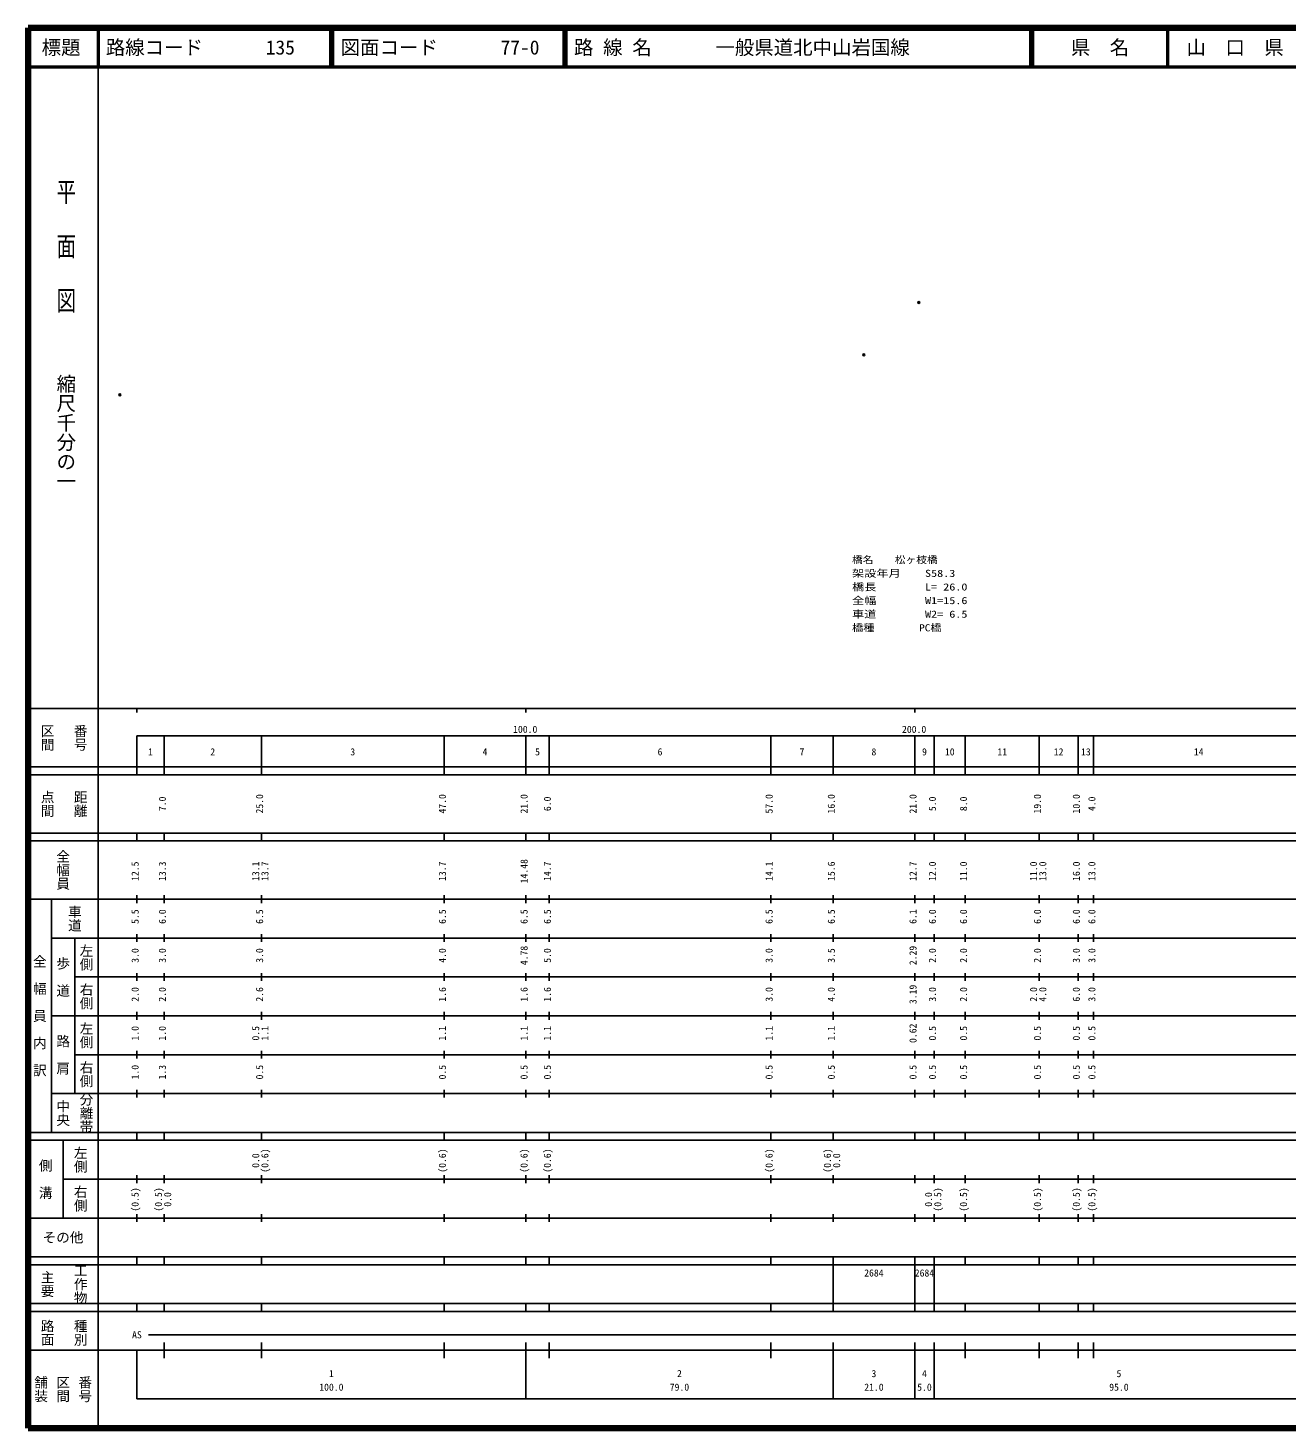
# Model space of a CAD drawing. Units: millimetres on the paper. Extents: x 40 to 680, y 20 to 380.
# Drawn here: x 40 to 363.7, y 20 to 380 of the extents above; entities that cross this region are included whole.
import ezdxf
from ezdxf.enums import TextEntityAlignment as Align

# ---------------------------------------------------------------- set-up
doc = ezdxf.new("R2010")
doc.units = ezdxf.units.MM
doc.header["$PDMODE"] = 32
doc.header["$PDSIZE"] = 0.5
for name, color, linetype in [('M-OTRS', 6, 'Continuous'), ('M-STR-HTXT', 7, 'Continuous'), ('M-TTL-TXT', 7, 'Continuous')]:
    doc.layers.add(name, color=color, linetype=linetype)
for name, color, linetype, lineweight in [('M-TTL', 2, 'Continuous', 140), ('M-TTL-BAND', 7, 'Continuous', 25), ('M-TTL-LINE', 7, 'Continuous', 50)]:
    doc.layers.add(name, color=color, linetype=linetype, lineweight=lineweight)
doc.styles.add('@ＭＳ ゴシック', font='')
doc.styles.add('ＭＳ ゴシック', font='')
doc.styles.get('@ＭＳ ゴシック').set_extended_font_data('@MS Gothic')
doc.styles.get('ＭＳ ゴシック').set_extended_font_data('MS Gothic')

msp = doc.modelspace()

# ---------------------------------------------------------------- linework, layer by layer
at = {"layer": 'M-OTRS'}
for p in [(269.024, 309.408), (254.884, 295.976), (63.617, 285.698)]:
    msp.add_point(p, dxfattribs=at)
at = {"layer": 'M-TTL'}
for p, q in [((40, 380), (40, 20)), ((680, 380), (40, 380)), ((40, 20), (680, 20))]:
    msp.add_line(p, q, dxfattribs=at)
at = {"layer": 'M-TTL-BAND'}
for p, q in [((58, 370), (58, 20)), ((40, 205), (579, 205)), ((68, 205), (68, 204)), ((168, 205), (168, 204)), ((268, 205), (268, 204)), ((68, 198), (579, 198)), ((68, 198), (68, 188)), ((75, 188), (75, 198)), ((100, 188), (100, 198)), ((147, 188), (147, 198)), ((168, 188), (168, 198)), ((174, 188), (174, 198)), ((231, 188), (231, 198)), ((247, 188), (247, 198)), ((268, 188), (268, 198)), ((273, 188), (273, 198)), ((281, 188), (281, 198)), ((300, 188), (300, 198)), ((310, 188), (310, 198)), ((314, 188), (314, 198)), ((40, 190), (579, 190)), ((40, 188), (579, 188)), ((40, 173), (579, 173)), ((68, 171), (68, 173)), ((75, 171), (75, 173)), ((100, 171), (100, 173)), ((147, 171), (147, 173)), ((168, 171), (168, 173)), ((174, 171), (174, 173)), ((231, 171), (231, 173)), ((247, 171), (247, 173)), ((268, 171), (268, 173)), ((273, 171), (273, 173)), ((281, 171), (281, 173)), ((300, 171), (300, 173)), ((310, 171), (310, 173)), ((314, 171), (314, 173)), ((40, 171), (579, 171)), ((40, 156), (579, 156)), ((46, 96), (46, 156)), ((68, 155), (68, 157)), ((75, 155), (75, 157)), ((100, 155), (100, 157)), ((147, 155), (147, 157)), ((168, 155), (168, 157)), ((174, 155), (174, 157)), ((231, 155), (231, 157)), ((247, 155), (247, 157)), ((268, 155), (268, 157)), ((273, 155), (273, 157)), ((281, 155), (281, 157)), ((300, 155), (300, 157)), ((310, 155), (310, 157)), ((314, 155), (314, 157)), ((46, 146), (579, 146)), ((52, 146), (52, 106)), ((68, 145), (68, 147)), ((75, 145), (75, 147)), ((100, 145), (100, 147)), ((147, 145), (147, 147)), ((168, 145), (168, 147)), ((174, 145), (174, 147)), ((231, 145), (231, 147)), ((247, 145), (247, 147)), ((268, 145), (268, 147)), ((273, 145), (273, 147)), ((281, 145), (281, 147)), ((300, 145), (300, 147)), ((310, 145), (310, 147)), ((314, 145), (314, 147)), ((68, 135), (68, 137)), ((75, 135), (75, 137)), ((100, 135), (100, 137)), ((147, 135), (147, 137)), ((168, 135), (168, 137)), ((174, 135), (174, 137)), ((231, 135), (231, 137)), ((247, 135), (247, 137)), ((268, 135), (268, 137)), ((273, 135), (273, 137)), ((281, 135), (281, 137)), ((300, 135), (300, 137)), ((310, 135), (310, 137)), ((314, 135), (314, 137)), ((52, 136), (579, 136)), ((46, 126), (579, 126)), ((68, 125), (68, 127)), ((75, 125), (75, 127)), ((100, 125), (100, 127)), ((147, 125), (147, 127)), ((168, 125), (168, 127)), ((174, 125), (174, 127)), ((231, 125), (231, 127)), ((247, 125), (247, 127)), ((268, 125), (268, 127)), ((273, 125), (273, 127)), ((281, 125), (281, 127)), ((300, 125), (300, 127)), ((310, 125), (310, 127)), ((314, 125), (314, 127)), ((52, 116), (579, 116)), ((68, 115), (68, 117)), ((75, 115), (75, 117)), ((100, 115), (100, 117)), ((147, 115), (147, 117)), ((168, 115), (168, 117)), ((174, 115), (174, 117)), ((231, 115), (231, 117)), ((247, 115), (247, 117)), ((268, 115), (268, 117)), ((273, 115), (273, 117)), ((281, 115), (281, 117)), ((300, 115), (300, 117)), ((310, 115), (310, 117)), ((314, 115), (314, 117)), ((46, 106), (579, 106)), ((68, 105), (68, 107)), ((75, 105), (75, 107)), ((100, 105), (100, 107)), ((147, 105), (147, 107)), ((168, 105), (168, 107)), ((174, 105), (174, 107)), ((231, 105), (231, 107)), ((247, 105), (247, 107)), ((268, 105), (268, 107)), ((273, 105), (273, 107)), ((281, 105), (281, 107)), ((300, 105), (300, 107)), ((310, 105), (310, 107)), ((314, 105), (314, 107)), ((40, 96), (579, 96)), ((40, 94), (579, 94)), ((49, 94), (49, 74)), ((68, 94), (68, 96)), ((75, 94), (75, 96)), ((100, 94), (100, 96)), ((147, 94), (147, 96)), ((168, 94), (168, 96)), ((174, 94), (174, 96)), ((231, 94), (231, 96)), ((247, 94), (247, 96)), ((268, 94), (268, 96)), ((273, 94), (273, 96)), ((281, 94), (281, 96)), ((300, 94), (300, 96)), ((310, 94), (310, 96)), ((314, 94), (314, 96)), ((49, 84), (579, 84)), ((68, 83), (68, 85)), ((75, 83), (75, 85)), ((100, 83), (100, 85)), ((147, 83), (147, 85)), ((168, 83), (168, 85)), ((174, 83), (174, 85)), ((231, 83), (231, 85)), ((247, 83), (247, 85)), ((268, 83), (268, 85)), ((273, 83), (273, 85)), ((281, 83), (281, 85)), ((300, 83), (300, 85)), ((310, 83), (310, 85)), ((314, 83), (314, 85)), ((40, 74), (579, 74)), ((68, 73), (68, 75)), ((75, 73), (75, 75)), ((100, 73), (100, 75)), ((147, 73), (147, 75)), ((168, 73), (168, 75)), ((174, 73), (174, 75)), ((231, 73), (231, 75)), ((247, 73), (247, 75)), ((268, 73), (268, 75)), ((273, 73), (273, 75)), ((281, 73), (281, 75)), ((300, 73), (300, 75)), ((310, 73), (310, 75)), ((314, 73), (314, 75)), ((40, 64), (579, 64)), ((40, 62), (579, 62)), ((68, 62), (68, 64)), ((75, 62), (75, 64)), ((100, 62), (100, 64)), ((147, 62), (147, 64)), ((168, 62), (168, 64)), ((174, 62), (174, 64)), ((231, 62), (231, 64)), ((247, 62), (247, 64)), ((247, 52), (247, 62)), ((268, 62), (268, 64)), ((268, 52), (268, 62)), ((268, 52), (268, 62)), ((273, 62), (273, 64)), ((273, 52), (273, 62)), ((281, 62), (281, 64)), ((300, 62), (300, 64)), ((310, 62), (310, 64)), ((314, 62), (314, 64)), ((40, 52), (579, 52)), ((68, 50), (68, 52)), ((75, 50), (75, 52)), ((100, 50), (100, 52)), ((147, 50), (147, 52)), ((168, 50), (168, 52)), ((174, 50), (174, 52)), ((231, 50), (231, 52)), ((247, 50), (247, 52)), ((268, 50), (268, 52)), ((273, 50), (273, 52)), ((281, 50), (281, 52)), ((300, 50), (300, 52)), ((310, 50), (310, 52)), ((314, 50), (314, 52)), ((40, 50), (579, 50)), ((71, 44), (537, 44)), ((40, 40), (579, 40)), ((68, 40), (68, 27.5)), ((75, 38), (75, 42)), ((100, 38), (100, 42)), ((147, 38), (147, 42)), ((168, 27.5), (168, 42)), ((174, 38), (174, 42)), ((231, 38), (231, 42)), ((247, 27.5), (247, 42)), ((268, 27.5), (268, 42)), ((273, 27.5), (273, 42)), ((281, 38), (281, 42)), ((300, 38), (300, 42)), ((310, 38), (310, 42)), ((314, 38), (314, 42)), ((68, 27.5), (579, 27.5))]:
    msp.add_line(p, q, dxfattribs=at)
at = {"layer": 'M-TTL-LINE'}
for p, q in [((58, 380), (58, 370)), ((117.75, 380), (117.75, 370)), ((118.25, 380), (118.25, 370)), ((177.75, 380), (177.75, 370)), ((178.25, 380), (178.25, 370)), ((297.75, 380), (297.75, 370)), ((298.25, 380), (298.25, 370)), ((333, 380), (333, 370)), ((40, 370), (680, 370))]:
    msp.add_line(p, q, dxfattribs=at)

# ---------------------------------------------------------------- texts
at = {"layer": 'M-STR-HTXT', "style": 'ＭＳ ゴシック'}
for s, width, p in [('橋名\u3000\u3000松ヶ枝橋', 1.1, (251.886, 241.803)), ('架設年月\u3000\u3000S58.3', 1.25, (251.886, 238.303)), ('橋長\u3000\u3000\u3000\u3000L= 26.0', 1.25, (251.886, 234.803)), ('全幅\u3000\u3000\u3000\u3000W1=15.6', 1.25, (251.886, 231.303)), ('車道\u3000\u3000\u3000\u3000W2= 6.5', 1.25, (251.886, 227.803)), ('橋種\u3000\u3000\u3000\u3000PC橋', 1.15, (251.886, 224.303))]:
    msp.add_text(s, height=1.833, dxfattribs=dict(at, width=width)).set_placement(p, align=Align.BOTTOM_LEFT)
at = {"layer": 'M-TTL-BAND', "style": '@ＭＳ ゴシック', "width": 1.4}
msp.add_text('平  面  図', height=3.666, rotation=270, dxfattribs=at).set_placement((49.777, 306.475), align=Align.MIDDLE_RIGHT)
at = {"layer": 'M-TTL-BAND', "style": '@ＭＳ ゴシック'}
msp.add_text('縮尺千分の一', height=3.666, rotation=270, dxfattribs=at).set_placement((49.777, 261.03), align=Align.MIDDLE_RIGHT)
for s, p in [('区間', (45, 197.5)), ('番号', (53.5, 197.5)), ('点間', (45, 180.5)), ('距離', (53.5, 180.5)), ('全幅員', (49, 163.5)), ('車道', (52, 151)), ('左側', (55, 141)), ('全\u3000幅\u3000員\u3000内\u3000訳', (43, 126)), ('歩\u3000道', (49, 136)), ('右側', (55, 131)), ('左側', (55, 121)), ('路\u3000肩', (49, 116)), ('右側', (55, 111)), ('分離帯', (55, 101)), ('中央', (49, 101)), ('左側', (53.5, 89)), ('側\u3000溝', (44.5, 84)), ('右側', (53.5, 79)), ('工作物', (53.5, 57)), ('主要', (45, 57)), ('路面', (45, 44.5)), ('種別', (53.5, 44.5)), ('舗装', (43.333, 30)), ('区間', (49, 30)), ('番号', (54.667, 30))]:
    msp.add_text(s, height=2.566, rotation=270, dxfattribs=at).set_placement(p, align=Align.MIDDLE_CENTER)
at = {"layer": 'M-TTL-BAND', "style": 'ＭＳ ゴシック'}
for s, p in [('100.0', (167.844, 198.195)), ('200.0', (267.844, 198.195)), ('1', (71.5, 192.405)), ('2', (87.5, 192.405)), ('3', (123.5, 192.405)), ('4', (157.5, 192.405)), ('5', (171, 192.405)), ('6', (202.5, 192.405)), ('7', (239, 192.405)), ('8', (257.5, 192.405)), ('9', (270.5, 192.405)), ('10', (277, 192.405)), ('11', (290.5, 192.405)), ('12', (305, 192.405)), ('13', (312, 192.405)), ('14', (341, 192.405)), ('AS', (68, 42.5)), ('1', (118, 32.523)), ('2', (207.5, 32.523)), ('3', (257.5, 32.523)), ('4', (270.5, 32.523)), ('5', (320.5, 32.523)), ('100.0', (118, 29.033)), ('79.0', (207.5, 29.033)), ('21.0', (257.5, 29.033)), ('5.0', (270.5, 29.033)), ('95.0', (320.5, 29.033))]:
    msp.add_text(s, height=1.833, dxfattribs=at).set_placement(p, align=Align.BOTTOM_CENTER)
for s, p in [('7.0', (76, 180.5)), ('25.0', (101, 180.5)), ('47.0', (148, 180.5)), ('21.0', (169, 180.5)), ('6.0', (175, 180.5)), ('57.0', (232, 180.5)), ('16.0', (248, 180.5)), ('21.0', (269, 180.5)), ('5.0', (274, 180.5)), ('8.0', (282, 180.5)), ('19.0', (301, 180.5)), ('10.0', (311, 180.5)), ('4.0', (315, 180.5)), ('14.48', (169, 163.174)), ('12.5', (69, 163.174)), ('13.3', (76, 163.174)), ('13.1', (100, 163.174)), ('13.7', (102.37, 163.174)), ('13.7', (148, 163.174)), ('14.7', (175, 163.174)), ('14.1', (232, 163.174)), ('15.6', (248, 163.174)), ('12.7', (269, 163.174)), ('12.0', (274, 163.174)), ('11.0', (282, 163.174)), ('11.0', (300, 163.174)), ('13.0', (302.37, 163.174)), ('16.0', (311, 163.174)), ('13.0', (315, 163.174)), ('5.5', (69, 151.5)), ('6.0', (76, 151.5)), ('6.5', (101, 151.5)), ('6.5', (148, 151.5)), ('6.5', (169, 151.5)), ('6.5', (175, 151.5)), ('6.5', (232, 151.5)), ('6.5', (248, 151.5)), ('6.1', (269, 151.5)), ('6.0', (274, 151.5)), ('6.0', (282, 151.5)), ('6.0', (301, 151.5)), ('6.0', (311, 151.5)), ('6.0', (315, 151.5)), ('3.0', (69, 141.5)), ('3.0', (76, 141.5)), ('3.0', (101, 141.5)), ('4.0', (148, 141.5)), ('4.78', (169, 141.5)), ('5.0', (175, 141.5)), ('3.0', (232, 141.5)), ('3.5', (248, 141.5)), ('2.29', (269, 141.5)), ('2.0', (274, 141.5)), ('2.0', (282, 141.5)), ('2.0', (301, 141.5)), ('3.0', (311, 141.5)), ('3.0', (315, 141.5)), ('2.0', (69, 131.5)), ('2.0', (76, 131.5)), ('2.6', (101, 131.5)), ('1.6', (148, 131.5)), ('1.6', (169, 131.5)), ('1.6', (175, 131.5)), ('3.0', (232, 131.5)), ('4.0', (248, 131.5)), ('3.19', (269, 131.5)), ('3.0', (274, 131.5)), ('2.0', (282, 131.5)), ('2.0', (300, 131.5)), ('4.0', (302.37, 131.5)), ('6.0', (311, 131.5)), ('3.0', (315, 131.5)), ('1.0', (69, 121.5)), ('1.0', (76, 121.5)), ('0.5', (100, 121.5)), ('1.1', (102.37, 121.5)), ('1.1', (148, 121.5)), ('1.1', (169, 121.5)), ('1.1', (175, 121.5)), ('1.1', (232, 121.5)), ('1.1', (248, 121.5)), ('0.62', (269, 121.5)), ('0.5', (274, 121.5)), ('0.5', (282, 121.5)), ('0.5', (301, 121.5)), ('0.5', (311, 121.5)), ('0.5', (315, 121.5)), ('1.0', (69, 111.5)), ('1.3', (76, 111.5)), ('0.5', (101, 111.5)), ('0.5', (148, 111.5)), ('0.5', (169, 111.5)), ('0.5', (175, 111.5)), ('0.5', (232, 111.5)), ('0.5', (248, 111.5)), ('0.5', (269, 111.5)), ('0.5', (274, 111.5)), ('0.5', (282, 111.5)), ('0.5', (301, 111.5)), ('0.5', (311, 111.5)), ('0.5', (315, 111.5)), ('0.0', (100, 88.764)), ('(0.6)', (102.37, 88.764)), ('(0.6)', (148, 88.764)), ('(0.6)', (169, 88.764)), ('(0.6)', (175, 88.764)), ('(0.6)', (232, 88.764)), ('(0.6)', (247, 88.764)), ('0.0', (249.37, 88.764)), ('(0.5)', (69, 78.764)), ('(0.5)', (75, 78.764)), ('0.0', (77.37, 78.764)), ('0.0', (273, 78.764)), ('(0.5)', (275.37, 78.764)), ('(0.5)', (282, 78.764)), ('(0.5)', (301, 78.764)), ('(0.5)', (311, 78.764)), ('(0.5)', (315, 78.764))]:
    msp.add_text(s, height=1.833, rotation=90, dxfattribs=at).set_placement(p, align=Align.BOTTOM_CENTER)
msp.add_text('その他', height=2.566, dxfattribs=at).set_placement((49, 69), align=Align.MIDDLE_CENTER)
for p in [(255, 58.405), (268, 58.405)]:
    msp.add_text('2684', height=1.833, dxfattribs=at).set_placement(p, align=Align.BOTTOM_LEFT)
at = {"layer": 'M-TTL-TXT', "style": 'ＭＳ ゴシック'}
for s, p in [('標題', (48.5, 375)), ('県\u3000名', (315.625, 375)), ('山\u3000口\u3000県', (350.375, 375))]:
    msp.add_text(s, height=3.666, dxfattribs=at).set_placement(p, align=Align.MIDDLE_CENTER)
for s, p in [('路線コード', (60, 375)), ('135', (101.142, 375)), ('図面コード', (120.38, 375)), ('77-0', (161.521, 375)), ('路 線 名', (180.38, 375)), ('一般県道北中山岩国線', (216.734, 375))]:
    msp.add_text(s, height=3.666, dxfattribs=at).set_placement(p, align=Align.MIDDLE_LEFT)

doc.saveas('drawing.dxf')
